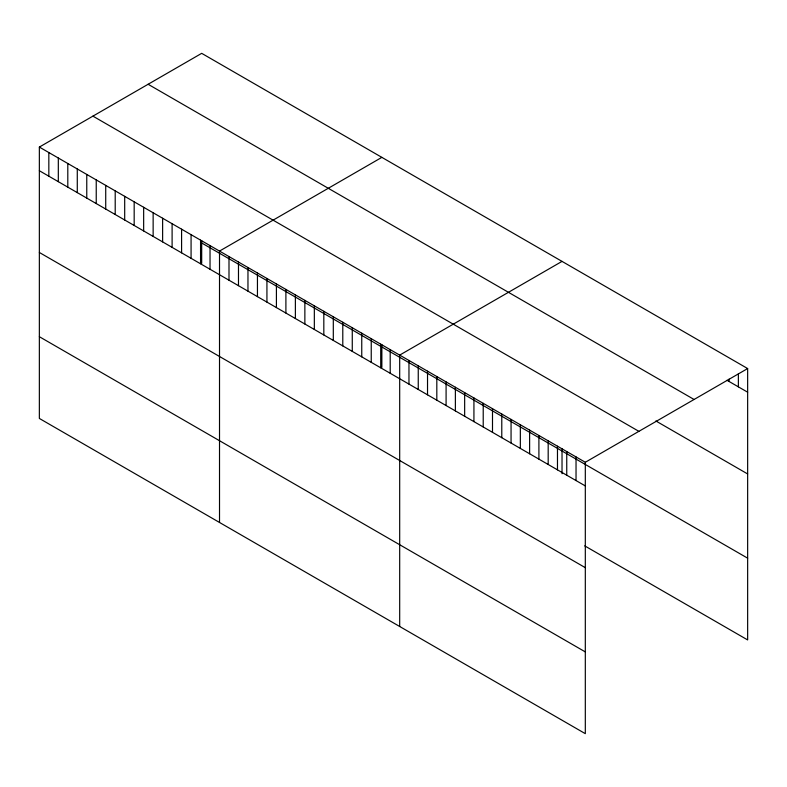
<?xml version="1.0" encoding="UTF-8"?>
<svg xmlns="http://www.w3.org/2000/svg" width="787" height="787" viewBox="0 0 787 787"><rect width="100%" height="100%" fill="white"/><g stroke="black" fill="none" stroke-linecap="round" stroke-linejoin="round"><path stroke-width="1.18" d="M39.35 147.071L585.312 462.274L585.312 733.661L39.35 418.448L39.35 147.071L201.688 53.339L747.65 368.552L747.65 639.929L584.711 545.863M381.852 157.361L219.514 251.083L219.514 522.47M562.026 261.382L399.688 355.104L399.688 626.491M585.312 462.274L747.65 368.552M727.021 380.288L747.65 392.201M148.113 84.268L694.075 399.481M655.866 420.966L747.65 473.951M92.925 116.142L638.887 431.345M201.688 242.976L747.65 558.18M39.35 170.72L585.312 485.923M39.35 252.47L585.312 567.673M39.35 336.698L585.312 651.902M738.373 373.835L738.373 386.84M729.087 379.118L729.087 381.479M576.035 456.913L576.035 480.562M566.748 451.561L566.748 475.21M562.026 448.669L562.026 473.715M557.471 446.199L557.471 469.849M548.185 440.838L548.185 464.487M538.908 435.486L538.908 459.136M529.621 430.125L529.621 453.774M520.345 424.764L520.345 448.413M511.058 419.402L511.058 443.051M501.781 414.051L501.781 437.7M492.495 408.689L492.495 432.338M483.218 403.328L483.218 426.977M473.931 397.976L473.931 421.625M464.655 392.615L464.655 416.264M455.378 387.253L455.378 410.903M446.091 381.902L446.091 405.551M436.815 376.54L436.815 400.19M427.528 371.179L427.528 394.828M418.251 365.817L418.251 389.467M408.965 360.466L408.965 384.115M390.204 349.625L390.204 373.274M381.852 344.657L381.852 367.431M380.721 344.155L380.721 367.804M371.238 338.676L371.238 362.325M361.754 333.206L361.754 356.855M352.271 327.726L352.271 351.376M342.788 322.257L342.788 345.906M333.304 316.777L333.304 340.427M323.821 311.308L323.821 334.957M314.338 305.828L314.338 329.478M304.864 300.359L304.864 324.008M295.381 294.879L295.381 318.528M285.897 289.409L285.897 313.059M276.414 283.93L276.414 307.579M266.931 278.46L266.931 302.11M257.447 272.981L257.447 296.63M247.964 267.511L247.964 291.16M238.481 262.032L238.481 285.681M228.997 256.562L228.997 280.211M210.031 245.613L210.031 269.262M201.688 240.635L201.688 263.409M200.557 240.133L200.557 263.783M191.074 234.664L191.074 258.313M181.59 229.184L181.59 252.834M172.107 223.715L172.107 247.364M162.624 218.235L162.624 241.884M153.14 212.765L153.14 236.415M143.657 207.286L143.657 230.935M134.174 201.816L134.174 225.466M124.69 196.337L124.69 219.986M115.207 190.867L115.207 214.517M105.724 185.388L105.724 209.037M96.24 179.918L96.24 203.567M86.767 174.439L86.767 198.088M77.283 168.969L77.283 192.618M67.8 163.489L67.8 187.139M58.317 158.02L58.317 181.669M48.833 152.54L48.833 176.19"/></g></svg>
